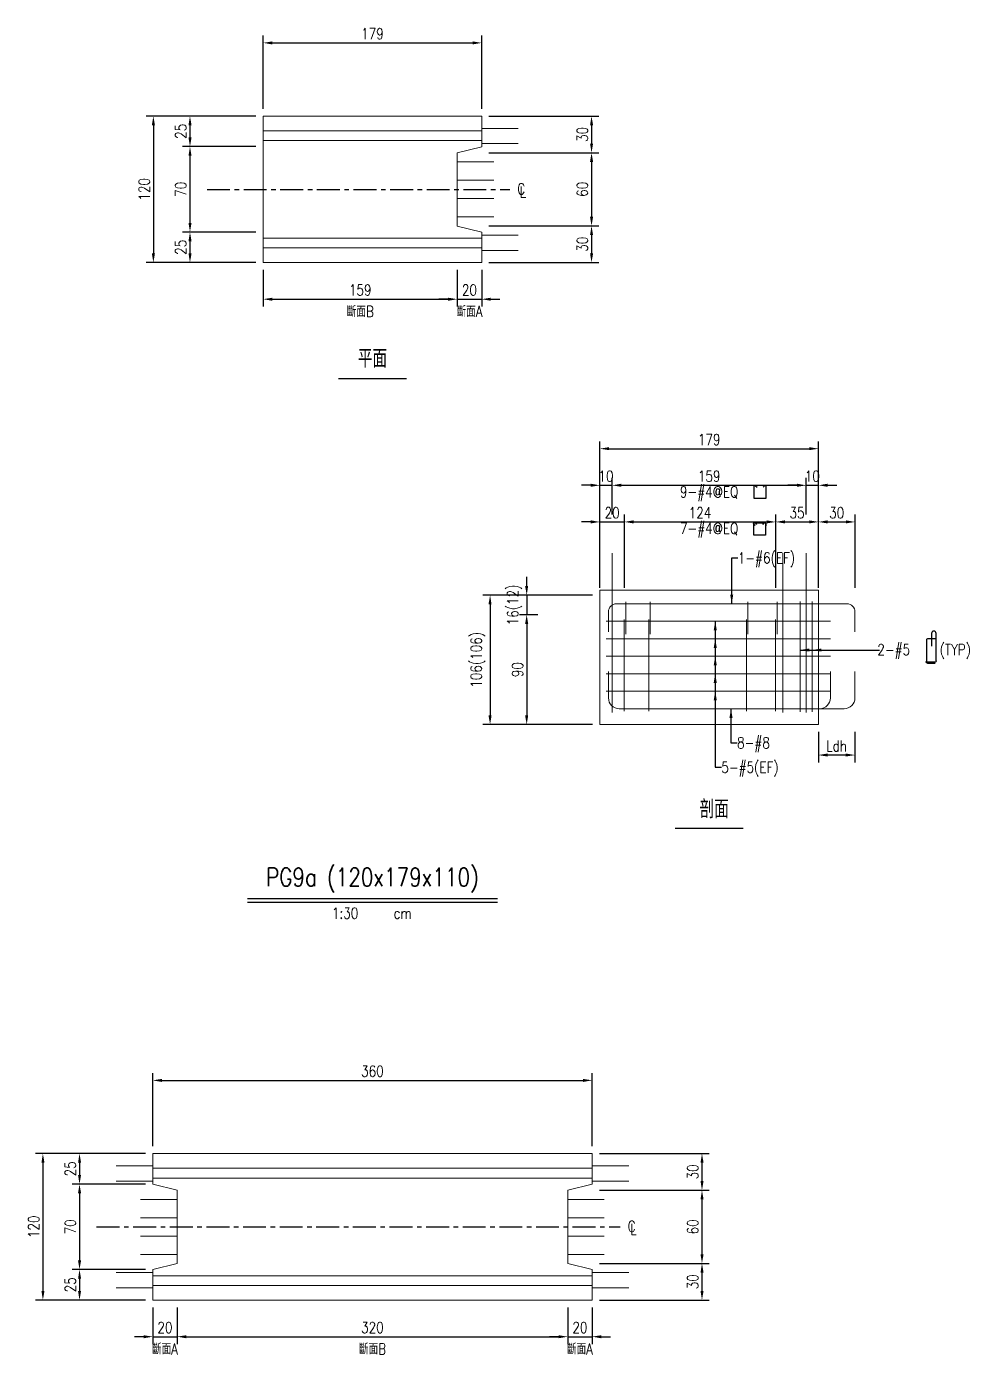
# Model space of a CAD drawing. Extents: x -4754 to 8167, y -19960 to 3942.
# Drawn here: x 301 to 1074, y 2326 to 3414 of the extents above; entities that cross this region are included whole.
import ezdxf
from ezdxf.enums import TextEntityAlignment as Align

# ---------------------------------------------------------------- set-up
doc = ezdxf.new("R2010")
doc.units = 0
doc.header["$LTSCALE"] = 3
doc.linetypes.add('CENTER', pattern=[2, 1.25, -0.25, 0.25, -0.25])
doc.layers.get('0').update_dxf_attribs({"linetype": 'CONTINUOUS'})
doc.layers.add('HB_0', color=7, linetype='CONTINUOUS', transparency=0.5)
for name, color, linetype in [('HB_DIM', 1, 'CONTINUOUS'), ('HB_TXT_CTEXT', 2, 'CONTINUOUS'), ('鋼筋', 3, 'CONTINUOUS')]:
    doc.layers.add(name, color=color, linetype=linetype)
doc.styles.get("Standard").update_dxf_attribs({"font": 'ROMANS.shx', "width": 0.8, "bigfont": 'chineset.shx'})
doc.dimstyles.new('30', dxfattribs={"dimscale": 3, "dimtxt": 3, "dimasz": 2.5, "dimexe": 2, "dimexo": 2, "dimgap": 1, "dimtad": 1, "dimdsep": 46, "dimtxsty": 'Standard', "dimcen": 0, "dimclrd": 256, "dimclre": 256, "dimclrt": 2, "dimadec": 0, "dimazin": 0, "dimtfac": 1, "dimtix": 1, "dimtmove": 2, "dimatfit": 3, "dimfxl": 1, "dimtolj": 1, "dimtzin": 0, "dimarcsym": 0})

# ---------------------------------------------------------------- blocks, each defined once
blk = doc.blocks.new('beam_Topview')
at = {"layer": 'HB_TXT_CTEXT', "color": 4, "linetype": 'Continuous'}
blk.add_line((-27.8, 0), (27.8, 0), dxfattribs=at)
at = {"layer": 'HB_TXT_CTEXT', "color": 4, "linetype": 'Continuous', "width": 0.8}
blk.add_text('平面', height=15, rotation=360, dxfattribs=at).set_placement((0, 16.5), align=Align.MIDDLE)
blk = doc.blocks.new('beam_title')
at = {"layer": 'HB_TXT_CTEXT', "color": 3, "linetype": 'Continuous'}
blk.add_line((-102.5, 3), (102.5, 3), dxfattribs=at)
at = {"layer": 'HB_TXT_CTEXT', "color": 1, "linetype": 'Continuous'}
blk.add_line((-102.5, 0), (102.5, 0), dxfattribs=at)
at = {"color": 3, "linetype": 'Continuous', "width": 0.8}
blk.add_attdef('A', text='', height=15, dxfattribs=at).set_placement((0, 19.5), align=Align.MIDDLE)
at = {"color": 2, "linetype": 'Continuous', "width": 0.8}
for tag, p in [('1:30', (-22.4, -9)), ('CM', (24.8, -9))]:
    blk.add_attdef(tag, text='', height=9, dxfattribs=at).set_placement(p, align=Align.MIDDLE)
blk = doc.blocks.new('*D1006')
at = {"layer": 'HB_DIM', "linetype": 'Continuous', "lineweight": -2}
for p, q in [((495.2, 3347), (495.2, 3407)), ((674.2, 3347), (674.2, 3407)), ((502.7, 3401), (666.7, 3401))]:
    blk.add_line(p, q, dxfattribs=at)
at = {"layer": 'HB_DIM'}
for points in [[(502.7, 3402.2), (502.7, 3399.7), (495.2, 3401)], [(666.7, 3399.7), (666.7, 3402.2), (674.2, 3401)]]:
    blk.add_solid(points, dxfattribs=at)
at = {"layer": 'HB_DIM', "color": 2, "linetype": 'Continuous', "insert": (584.7, 3408.5), "char_height": 9, "attachment_point": 5, "rotation": 0}
blk.add_mtext('\\A1;179', dxfattribs=at)
blk = doc.blocks.new('*D1007')
at = {"layer": 'HB_DIM', "linetype": 'Continuous', "lineweight": -2}
for p, q in [((495.2, 3215), (495.2, 3185)), ((654.2, 3215), (654.2, 3185)), ((502.7, 3191), (646.7, 3191))]:
    blk.add_line(p, q, dxfattribs=at)
at = {"layer": 'HB_DIM'}
for points in [[(502.7, 3192.2), (502.7, 3189.7), (495.2, 3191)], [(646.7, 3189.7), (646.7, 3192.2), (654.2, 3191)]]:
    blk.add_solid(points, dxfattribs=at)
at = {"layer": 'HB_DIM', "color": 2, "linetype": 'Continuous', "insert": (574.7, 3198.5), "char_height": 9, "attachment_point": 5, "rotation": 0}
blk.add_mtext('\\A1;159', dxfattribs=at)
blk = doc.blocks.new('*D1008')
at = {"layer": 'HB_DIM', "linetype": 'Continuous', "lineweight": -2}
for p, q in [((654.2, 3215), (654.2, 3185)), ((674.2, 3215), (674.2, 3185)), ((646.7, 3191), (639.2, 3191)), ((654.2, 3191), (674.2, 3191)), ((681.7, 3191), (689.2, 3191))]:
    blk.add_line(p, q, dxfattribs=at)
at = {"layer": 'HB_DIM'}
for points in [[(646.7, 3189.7), (646.7, 3192.2), (654.2, 3191)], [(681.7, 3192.2), (681.7, 3189.7), (674.2, 3191)]]:
    blk.add_solid(points, dxfattribs=at)
at = {"layer": 'HB_DIM', "color": 2, "linetype": 'Continuous', "insert": (664.2, 3198.5), "char_height": 9, "attachment_point": 5, "rotation": 0}
blk.add_mtext('\\A1;20', dxfattribs=at)
blk = doc.blocks.new('*D1009')
at = {"layer": 'HB_DIM', "linetype": 'Continuous', "lineweight": -2}
for p, q in [((489.2, 3341), (399.2, 3341)), ((405.2, 3333.5), (405.2, 3228.5)), ((489.2, 3221), (399.2, 3221))]:
    blk.add_line(p, q, dxfattribs=at)
at = {"layer": 'HB_DIM'}
for points in [[(406.5, 3333.5), (404, 3333.5), (405.2, 3341)], [(404, 3228.5), (406.5, 3228.5), (405.2, 3221)]]:
    blk.add_solid(points, dxfattribs=at)
at = {"layer": 'HB_DIM', "color": 2, "linetype": 'Continuous', "insert": (397.7, 3281), "char_height": 9, "attachment_point": 5, "rotation": 90}
blk.add_mtext('\\A1;120', dxfattribs=at)
blk = doc.blocks.new('*D1010')
at = {"layer": 'HB_DIM', "linetype": 'Continuous', "lineweight": -2}
for p, q in [((489.2, 3341), (429.2, 3341)), ((435.2, 3333.5), (435.2, 3323.5)), ((489.2, 3316), (429.2, 3316))]:
    blk.add_line(p, q, dxfattribs=at)
at = {"layer": 'HB_DIM'}
for points in [[(436.5, 3333.5), (434, 3333.5), (435.2, 3341)], [(434, 3323.5), (436.5, 3323.5), (435.2, 3316)]]:
    blk.add_solid(points, dxfattribs=at)
at = {"layer": 'HB_DIM', "color": 2, "linetype": 'Continuous', "insert": (427.7, 3328.5), "char_height": 9, "attachment_point": 5, "rotation": 90}
blk.add_mtext('\\A1;25', dxfattribs=at)
blk = doc.blocks.new('*D1011')
at = {"layer": 'HB_DIM', "linetype": 'Continuous', "lineweight": -2}
for p, q in [((489.2, 3316), (429.2, 3316)), ((435.2, 3308.5), (435.2, 3253.5)), ((489.2, 3246), (429.2, 3246))]:
    blk.add_line(p, q, dxfattribs=at)
at = {"layer": 'HB_DIM'}
for points in [[(436.5, 3308.5), (434, 3308.5), (435.2, 3316)], [(434, 3253.5), (436.5, 3253.5), (435.2, 3246)]]:
    blk.add_solid(points, dxfattribs=at)
at = {"layer": 'HB_DIM', "color": 2, "linetype": 'Continuous', "insert": (427.7, 3281), "char_height": 9, "attachment_point": 5, "rotation": 90}
blk.add_mtext('\\A1;70', dxfattribs=at)
blk = doc.blocks.new('*D1012')
at = {"layer": 'HB_DIM', "linetype": 'Continuous', "lineweight": -2}
for p, q in [((489.2, 3246), (429.2, 3246)), ((435.2, 3238.5), (435.2, 3228.5)), ((489.2, 3221), (429.2, 3221))]:
    blk.add_line(p, q, dxfattribs=at)
at = {"layer": 'HB_DIM'}
for points in [[(436.5, 3238.5), (434, 3238.5), (435.2, 3246)], [(434, 3228.5), (436.5, 3228.5), (435.2, 3221)]]:
    blk.add_solid(points, dxfattribs=at)
at = {"layer": 'HB_DIM', "color": 2, "linetype": 'Continuous', "insert": (427.7, 3233.5), "char_height": 9, "attachment_point": 5, "rotation": 90}
blk.add_mtext('\\A1;25', dxfattribs=at)
blk = doc.blocks.new('*D1013')
at = {"layer": 'HB_DIM', "linetype": 'Continuous', "lineweight": -2}
for p, q in [((680.2, 3341), (770.2, 3341)), ((764.2, 3333.5), (764.2, 3318.5)), ((680.2, 3311), (770.2, 3311))]:
    blk.add_line(p, q, dxfattribs=at)
at = {"layer": 'HB_DIM'}
for points in [[(765.5, 3333.5), (763, 3333.5), (764.2, 3341)], [(763, 3318.5), (765.5, 3318.5), (764.2, 3311)]]:
    blk.add_solid(points, dxfattribs=at)
at = {"layer": 'HB_DIM', "color": 2, "linetype": 'Continuous', "insert": (756.7, 3326), "char_height": 9, "attachment_point": 5, "rotation": 90}
blk.add_mtext('\\A1;30', dxfattribs=at)
blk = doc.blocks.new('*D1014')
at = {"layer": 'HB_DIM', "linetype": 'Continuous', "lineweight": -2}
for p, q in [((680.2, 3311), (770.2, 3311)), ((764.2, 3303.5), (764.2, 3258.5)), ((680.2, 3251), (770.2, 3251))]:
    blk.add_line(p, q, dxfattribs=at)
at = {"layer": 'HB_DIM'}
for points in [[(765.5, 3303.5), (763, 3303.5), (764.2, 3311)], [(763, 3258.5), (765.5, 3258.5), (764.2, 3251)]]:
    blk.add_solid(points, dxfattribs=at)
at = {"layer": 'HB_DIM', "color": 2, "linetype": 'Continuous', "insert": (756.7, 3281), "char_height": 9, "attachment_point": 5, "rotation": 90}
blk.add_mtext('\\A1;60', dxfattribs=at)
blk = doc.blocks.new('*D1015')
at = {"layer": 'HB_DIM', "linetype": 'Continuous', "lineweight": -2}
for p, q in [((680.2, 3251), (770.2, 3251)), ((764.2, 3243.5), (764.2, 3228.5)), ((680.2, 3221), (770.2, 3221))]:
    blk.add_line(p, q, dxfattribs=at)
at = {"layer": 'HB_DIM'}
for points in [[(765.5, 3243.5), (763, 3243.5), (764.2, 3251)], [(763, 3228.5), (765.5, 3228.5), (764.2, 3221)]]:
    blk.add_solid(points, dxfattribs=at)
at = {"layer": 'HB_DIM', "color": 2, "linetype": 'Continuous', "insert": (756.7, 3236), "char_height": 9, "attachment_point": 5, "rotation": 90}
blk.add_mtext('\\A1;30', dxfattribs=at)
blk = doc.blocks.new('cl')
at = {"layer": 'HB_TXT_CTEXT', "linetype": 'Continuous', "width": 0.8}
for s, p in [('C', (-0.18, 0.11)), ('L', (0.23, -0.56))]:
    blk.add_text(s, height=2.5, dxfattribs=at).set_placement(p, align=Align.MIDDLE)
blk = doc.blocks.new('*D1016')
at = {"layer": 'HB_DIM', "linetype": 'Continuous', "lineweight": -2}
for p, q in [((404.7, 2497), (404.7, 2557)), ((764.7, 2497), (764.7, 2557)), ((412.2, 2551), (757.2, 2551))]:
    blk.add_line(p, q, dxfattribs=at)
at = {"layer": 'HB_DIM'}
for points in [[(412.2, 2552.2), (412.2, 2549.7), (404.7, 2551)], [(757.2, 2549.7), (757.2, 2552.2), (764.7, 2551)]]:
    blk.add_solid(points, dxfattribs=at)
at = {"layer": 'HB_DIM', "color": 2, "linetype": 'Continuous', "insert": (584.7, 2558.5), "char_height": 9, "attachment_point": 5, "rotation": 0}
blk.add_mtext('\\A1;360', dxfattribs=at)
blk = doc.blocks.new('*D1017')
at = {"layer": 'HB_DIM', "linetype": 'Continuous', "lineweight": -2}
for p, q in [((404.7, 2365), (404.7, 2335)), ((424.7, 2365), (424.7, 2335)), ((397.2, 2341), (389.7, 2341)), ((404.7, 2341), (424.7, 2341)), ((432.2, 2341), (439.7, 2341))]:
    blk.add_line(p, q, dxfattribs=at)
at = {"layer": 'HB_DIM'}
for points in [[(397.2, 2339.7), (397.2, 2342.2), (404.7, 2341)], [(432.2, 2342.2), (432.2, 2339.7), (424.7, 2341)]]:
    blk.add_solid(points, dxfattribs=at)
at = {"layer": 'HB_DIM', "color": 2, "linetype": 'Continuous', "insert": (414.7, 2348.5), "char_height": 9, "attachment_point": 5, "rotation": 0}
blk.add_mtext('\\A1;20', dxfattribs=at)
blk = doc.blocks.new('*D1018')
at = {"layer": 'HB_DIM', "linetype": 'Continuous', "lineweight": -2}
for p, q in [((424.7, 2365), (424.7, 2335)), ((744.7, 2365), (744.7, 2335)), ((432.2, 2341), (737.2, 2341))]:
    blk.add_line(p, q, dxfattribs=at)
at = {"layer": 'HB_DIM'}
for points in [[(432.2, 2342.2), (432.2, 2339.7), (424.7, 2341)], [(737.2, 2339.7), (737.2, 2342.2), (744.7, 2341)]]:
    blk.add_solid(points, dxfattribs=at)
at = {"layer": 'HB_DIM', "color": 2, "linetype": 'Continuous', "insert": (584.7, 2348.5), "char_height": 9, "attachment_point": 5, "rotation": 0}
blk.add_mtext('\\A1;320', dxfattribs=at)
blk = doc.blocks.new('*D1019')
at = {"layer": 'HB_DIM', "linetype": 'Continuous', "lineweight": -2}
for p, q in [((744.7, 2365), (744.7, 2335)), ((764.7, 2365), (764.7, 2335)), ((737.2, 2341), (729.7, 2341)), ((744.7, 2341), (764.7, 2341)), ((772.2, 2341), (779.7, 2341))]:
    blk.add_line(p, q, dxfattribs=at)
at = {"layer": 'HB_DIM'}
for points in [[(737.2, 2339.7), (737.2, 2342.2), (744.7, 2341)], [(772.2, 2342.2), (772.2, 2339.7), (764.7, 2341)]]:
    blk.add_solid(points, dxfattribs=at)
at = {"layer": 'HB_DIM', "color": 2, "linetype": 'Continuous', "insert": (754.7, 2348.5), "char_height": 9, "attachment_point": 5, "rotation": 0}
blk.add_mtext('\\A1;20', dxfattribs=at)
blk = doc.blocks.new('*D1020')
at = {"layer": 'HB_DIM', "linetype": 'Continuous', "lineweight": -2}
for p, q in [((398.7, 2491), (308.7, 2491)), ((314.7, 2483.5), (314.7, 2378.5)), ((398.7, 2371), (308.7, 2371))]:
    blk.add_line(p, q, dxfattribs=at)
at = {"layer": 'HB_DIM'}
for points in [[(316, 2483.5), (313.5, 2483.5), (314.7, 2491)], [(313.5, 2378.5), (316, 2378.5), (314.7, 2371)]]:
    blk.add_solid(points, dxfattribs=at)
at = {"layer": 'HB_DIM', "color": 2, "linetype": 'Continuous', "insert": (307.2, 2431), "char_height": 9, "attachment_point": 5, "rotation": 90}
blk.add_mtext('\\A1;120', dxfattribs=at)
blk = doc.blocks.new('*D1021')
at = {"layer": 'HB_DIM', "linetype": 'Continuous', "lineweight": -2}
for p, q in [((398.7, 2491), (338.7, 2491)), ((344.7, 2483.5), (344.7, 2473.5)), ((398.7, 2466), (338.7, 2466))]:
    blk.add_line(p, q, dxfattribs=at)
at = {"layer": 'HB_DIM'}
for points in [[(346, 2483.5), (343.5, 2483.5), (344.7, 2491)], [(343.5, 2473.5), (346, 2473.5), (344.7, 2466)]]:
    blk.add_solid(points, dxfattribs=at)
at = {"layer": 'HB_DIM', "color": 2, "linetype": 'Continuous', "insert": (337.2, 2478.5), "char_height": 9, "attachment_point": 5, "rotation": 90}
blk.add_mtext('\\A1;25', dxfattribs=at)
blk = doc.blocks.new('*D1022')
at = {"layer": 'HB_DIM', "linetype": 'Continuous', "lineweight": -2}
for p, q in [((398.7, 2466), (338.7, 2466)), ((344.7, 2458.5), (344.7, 2403.5)), ((398.7, 2396), (338.7, 2396))]:
    blk.add_line(p, q, dxfattribs=at)
at = {"layer": 'HB_DIM'}
for points in [[(346, 2458.5), (343.5, 2458.5), (344.7, 2466)], [(343.5, 2403.5), (346, 2403.5), (344.7, 2396)]]:
    blk.add_solid(points, dxfattribs=at)
at = {"layer": 'HB_DIM', "color": 2, "linetype": 'Continuous', "insert": (337.2, 2431), "char_height": 9, "attachment_point": 5, "rotation": 90}
blk.add_mtext('\\A1;70', dxfattribs=at)
blk = doc.blocks.new('*D1023')
at = {"layer": 'HB_DIM', "linetype": 'Continuous', "lineweight": -2}
for p, q in [((398.7, 2396), (338.7, 2396)), ((344.7, 2388.5), (344.7, 2378.5)), ((398.7, 2371), (338.7, 2371))]:
    blk.add_line(p, q, dxfattribs=at)
at = {"layer": 'HB_DIM'}
for points in [[(346, 2388.5), (343.5, 2388.5), (344.7, 2396)], [(343.5, 2378.5), (346, 2378.5), (344.7, 2371)]]:
    blk.add_solid(points, dxfattribs=at)
at = {"layer": 'HB_DIM', "color": 2, "linetype": 'Continuous', "insert": (337.2, 2383.5), "char_height": 9, "attachment_point": 5, "rotation": 90}
blk.add_mtext('\\A1;25', dxfattribs=at)
blk = doc.blocks.new('*D1024')
at = {"layer": 'HB_DIM', "linetype": 'Continuous', "lineweight": -2}
for p, q in [((770.7, 2491), (860.7, 2491)), ((854.7, 2483.5), (854.7, 2468.5)), ((770.7, 2461), (860.7, 2461))]:
    blk.add_line(p, q, dxfattribs=at)
at = {"layer": 'HB_DIM'}
for points in [[(856, 2483.5), (853.5, 2483.5), (854.7, 2491)], [(853.5, 2468.5), (856, 2468.5), (854.7, 2461)]]:
    blk.add_solid(points, dxfattribs=at)
at = {"layer": 'HB_DIM', "color": 2, "linetype": 'Continuous', "insert": (847.2, 2476), "char_height": 9, "attachment_point": 5, "rotation": 90}
blk.add_mtext('\\A1;30', dxfattribs=at)
blk = doc.blocks.new('*D1025')
at = {"layer": 'HB_DIM', "linetype": 'Continuous', "lineweight": -2}
for p, q in [((770.7, 2461), (860.7, 2461)), ((854.7, 2453.5), (854.7, 2408.5)), ((770.7, 2401), (860.7, 2401))]:
    blk.add_line(p, q, dxfattribs=at)
at = {"layer": 'HB_DIM'}
for points in [[(856, 2453.5), (853.5, 2453.5), (854.7, 2461)], [(853.5, 2408.5), (856, 2408.5), (854.7, 2401)]]:
    blk.add_solid(points, dxfattribs=at)
at = {"layer": 'HB_DIM', "color": 2, "linetype": 'Continuous', "insert": (847.2, 2431), "char_height": 9, "attachment_point": 5, "rotation": 90}
blk.add_mtext('\\A1;60', dxfattribs=at)
blk = doc.blocks.new('*D1026')
at = {"layer": 'HB_DIM', "linetype": 'Continuous', "lineweight": -2}
for p, q in [((770.7, 2401), (860.7, 2401)), ((854.7, 2393.5), (854.7, 2378.5)), ((770.7, 2371), (860.7, 2371))]:
    blk.add_line(p, q, dxfattribs=at)
at = {"layer": 'HB_DIM'}
for points in [[(856, 2393.5), (853.5, 2393.5), (854.7, 2401)], [(853.5, 2378.5), (856, 2378.5), (854.7, 2371)]]:
    blk.add_solid(points, dxfattribs=at)
at = {"layer": 'HB_DIM', "color": 2, "linetype": 'Continuous', "insert": (847.2, 2386), "char_height": 9, "attachment_point": 5, "rotation": 90}
blk.add_mtext('\\A1;30', dxfattribs=at)
blk = doc.blocks.new('beam_SectionSide')
at = {"layer": 'HB_TXT_CTEXT', "color": 4, "linetype": 'Continuous'}
blk.add_line((-27.8, 0), (27.8, 0), dxfattribs=at)
at = {"layer": 'HB_TXT_CTEXT', "color": 4, "linetype": 'Continuous', "width": 0.8}
blk.add_text(' 剖面', height=15, rotation=360, dxfattribs=at).set_placement((0, 16.5), align=Align.MIDDLE)
blk = doc.blocks.new('rebar_arrowD')
at = {"color": 1, "linetype": 'Continuous'}
blk.add_solid([(-1.25, -7.5), (0, 0), (1.25, -7.5)], dxfattribs=at)
blk = doc.blocks.new('*D1180')
at = {"layer": 'HB_DIM', "linetype": 'Continuous', "lineweight": -2}
for p, q in [((950.1, 2836.5), (950.1, 2811.5)), ((980, 2836.5), (980, 2811.5)), ((972.5, 2817.5), (957.6, 2817.5))]:
    blk.add_line(p, q, dxfattribs=at)
at = {"layer": 'HB_DIM'}
for points in [[(957.6, 2818.8), (957.6, 2816.3), (950.1, 2817.5)], [(972.5, 2816.3), (972.5, 2818.8), (980, 2817.5)]]:
    blk.add_solid(points, dxfattribs=at)
at = {"layer": 'HB_DIM', "color": 2, "linetype": 'Continuous', "insert": (965, 2825), "char_height": 9, "attachment_point": 5, "rotation": 0}
blk.add_mtext('\\A1;Ldh', dxfattribs=at)
blk = doc.blocks.new('rebar_arrowU')
at = {"color": 1, "linetype": 'Continuous'}
blk.add_solid([(-1.25, -7.5), (0, 0), (1.25, -7.5)], dxfattribs=at)
blk = doc.blocks.new('rebar_arrowL')
at = {"color": 1, "linetype": 'Continuous', "extrusion": (0, 0, -1)}
blk.add_solid([(-7.5, 1.3), (0, 0), (-7.5, -1.2)], dxfattribs=at)
blk = doc.blocks.new('rebar_2Tie_180_90')
at = {"layer": 'HB_TXT_CTEXT', "linetype": 'Continuous'}
for points in [[(46.5, -8.7), (46.5, 13.7, 1), (42.7, 13.7), (42.7, 3.3)], [(45.7, 9.3), (39.8, 9.3, 0.414214), (38.6, 8.1), (38.6, -9.6)], [(46.5, -8.7, -0.414214), (45.3, -9.9), (37.8, -9.9)], [(38.6, -9.6, 0.414214), (39.8, -10.8), (45.7, -10.8)]]:
    blk.add_lwpolyline(points, format="xyb", dxfattribs=at)
at = {"color": 2, "linetype": 'Continuous', "width": 0.8}
for tag, p in [('2-D16', (-1.7, 0.4)), ('(TYP)', (49.4, 0.4))]:
    blk.add_attdef(tag, text='', height=9, dxfattribs=at).set_placement(p, align=Align.MIDDLE_LEFT)
blk = doc.blocks.new('*D1181')
at = {"layer": 'HB_DIM', "linetype": 'Continuous', "lineweight": -2}
for p, q in [((771.1, 2954.5), (771.1, 3074.5)), ((778.6, 3068.5), (942.6, 3068.5)), ((950.1, 2954.5), (950.1, 3074.5))]:
    blk.add_line(p, q, dxfattribs=at)
at = {"layer": 'HB_DIM'}
for points in [[(778.6, 3069.8), (778.6, 3067.3), (771.1, 3068.5)], [(942.6, 3067.3), (942.6, 3069.8), (950.1, 3068.5)]]:
    blk.add_solid(points, dxfattribs=at)
at = {"layer": 'HB_DIM', "color": 2, "linetype": 'Continuous', "insert": (860.6, 3076), "char_height": 9, "attachment_point": 5, "rotation": 0}
blk.add_mtext('\\A1;179', dxfattribs=at)
blk = doc.blocks.new('*D1182')
at = {"layer": 'HB_DIM', "linetype": 'Continuous', "lineweight": -2}
for p, q in [((763.6, 3038.5), (756.1, 3038.5)), ((771.1, 3014.5), (771.1, 3044.5)), ((771.1, 3038.5), (781.1, 3038.5)), ((781.1, 3014.5), (781.1, 3044.5)), ((788.6, 3038.5), (796.1, 3038.5))]:
    blk.add_line(p, q, dxfattribs=at)
at = {"layer": 'HB_DIM'}
for points in [[(763.6, 3037.3), (763.6, 3039.8), (771.1, 3038.5)], [(788.6, 3039.8), (788.6, 3037.3), (781.1, 3038.5)]]:
    blk.add_solid(points, dxfattribs=at)
at = {"layer": 'HB_DIM', "color": 2, "linetype": 'Continuous', "insert": (776.1, 3046), "char_height": 9, "attachment_point": 5, "rotation": 0}
blk.add_mtext('\\A1;10', dxfattribs=at)
blk = doc.blocks.new('*D1183')
at = {"layer": 'HB_DIM', "linetype": 'Continuous', "lineweight": -2}
for p, q in [((781.1, 3014.5), (781.1, 3044.5)), ((788.6, 3038.5), (932.6, 3038.5)), ((940.1, 3014.5), (940.1, 3044.5))]:
    blk.add_line(p, q, dxfattribs=at)
at = {"layer": 'HB_DIM'}
for points in [[(788.6, 3039.8), (788.6, 3037.3), (781.1, 3038.5)], [(932.6, 3037.3), (932.6, 3039.8), (940.1, 3038.5)]]:
    blk.add_solid(points, dxfattribs=at)
at = {"layer": 'HB_DIM', "color": 2, "linetype": 'Continuous', "insert": (860.6, 3046), "char_height": 9, "attachment_point": 5, "rotation": 0}
blk.add_mtext('\\A1;159', dxfattribs=at)
blk = doc.blocks.new('*D1184')
at = {"layer": 'HB_DIM', "linetype": 'Continuous', "lineweight": -2}
for p, q in [((932.6, 3038.5), (925.1, 3038.5)), ((940.1, 3014.5), (940.1, 3044.5)), ((940.1, 3038.5), (950.1, 3038.5)), ((950.1, 3014.5), (950.1, 3044.5)), ((957.6, 3038.5), (965.1, 3038.5))]:
    blk.add_line(p, q, dxfattribs=at)
at = {"layer": 'HB_DIM'}
for points in [[(932.6, 3037.3), (932.6, 3039.8), (940.1, 3038.5)], [(957.6, 3039.8), (957.6, 3037.3), (950.1, 3038.5)]]:
    blk.add_solid(points, dxfattribs=at)
at = {"layer": 'HB_DIM', "color": 2, "linetype": 'Continuous', "insert": (945.1, 3046), "char_height": 9, "attachment_point": 5, "rotation": 0}
blk.add_mtext('\\A1;10', dxfattribs=at)
blk = doc.blocks.new('*D1185')
at = {"layer": 'HB_DIM', "linetype": 'Continuous', "lineweight": -2}
for p, q in [((771.1, 2954.5), (771.1, 3014.5)), ((791.1, 2954.5), (791.1, 3014.5)), ((763.6, 3008.5), (756.1, 3008.5)), ((771.1, 3008.5), (791.1, 3008.5)), ((798.6, 3008.5), (806.1, 3008.5))]:
    blk.add_line(p, q, dxfattribs=at)
at = {"layer": 'HB_DIM'}
for points in [[(763.6, 3007.3), (763.6, 3009.8), (771.1, 3008.5)], [(798.6, 3009.8), (798.6, 3007.3), (791.1, 3008.5)]]:
    blk.add_solid(points, dxfattribs=at)
at = {"layer": 'HB_DIM', "color": 2, "linetype": 'Continuous', "insert": (781.1, 3016), "char_height": 9, "attachment_point": 5, "rotation": 0}
blk.add_mtext('\\A1;20', dxfattribs=at)
blk = doc.blocks.new('*D1186')
at = {"layer": 'HB_DIM', "linetype": 'Continuous', "lineweight": -2}
for p, q in [((791.1, 2954.5), (791.1, 3014.5)), ((915.1, 2954.5), (915.1, 3014.5)), ((798.6, 3008.5), (907.6, 3008.5))]:
    blk.add_line(p, q, dxfattribs=at)
at = {"layer": 'HB_DIM'}
for points in [[(798.6, 3009.8), (798.6, 3007.3), (791.1, 3008.5)], [(907.6, 3007.3), (907.6, 3009.8), (915.1, 3008.5)]]:
    blk.add_solid(points, dxfattribs=at)
at = {"layer": 'HB_DIM', "color": 2, "linetype": 'Continuous', "insert": (853.1, 3016), "char_height": 9, "attachment_point": 5, "rotation": 0}
blk.add_mtext('\\A1;124', dxfattribs=at)
blk = doc.blocks.new('*D1187')
at = {"layer": 'HB_DIM', "linetype": 'Continuous', "lineweight": -2}
for p, q in [((915.1, 2954.5), (915.1, 3014.5)), ((950.1, 2954.5), (950.1, 3014.5)), ((922.6, 3008.5), (942.6, 3008.5))]:
    blk.add_line(p, q, dxfattribs=at)
at = {"layer": 'HB_DIM'}
for points in [[(922.6, 3009.8), (922.6, 3007.3), (915.1, 3008.5)], [(942.6, 3007.3), (942.6, 3009.8), (950.1, 3008.5)]]:
    blk.add_solid(points, dxfattribs=at)
at = {"layer": 'HB_DIM', "color": 2, "linetype": 'Continuous', "insert": (932.6, 3016), "char_height": 9, "attachment_point": 5, "rotation": 0}
blk.add_mtext('\\A1;35', dxfattribs=at)
blk = doc.blocks.new('*D1188')
at = {"layer": 'HB_DIM', "linetype": 'Continuous', "lineweight": -2}
for p, q in [((950.1, 2954.5), (950.1, 3014.5)), ((980.1, 2954.5), (980.1, 3014.5)), ((957.6, 3008.5), (972.6, 3008.5))]:
    blk.add_line(p, q, dxfattribs=at)
at = {"layer": 'HB_DIM'}
for points in [[(957.6, 3009.8), (957.6, 3007.3), (950.1, 3008.5)], [(972.6, 3007.3), (972.6, 3009.8), (980.1, 3008.5)]]:
    blk.add_solid(points, dxfattribs=at)
at = {"layer": 'HB_DIM', "color": 2, "linetype": 'Continuous', "insert": (965.1, 3016), "char_height": 9, "attachment_point": 5, "rotation": 0}
blk.add_mtext('\\A1;30', dxfattribs=at)
blk = doc.blocks.new('*D1189')
at = {"layer": 'HB_DIM', "linetype": 'Continuous', "lineweight": -2}
for p, q in [((765.1, 2948.5), (675.1, 2948.5)), ((681.1, 2941), (681.1, 2850)), ((765.1, 2842.5), (675.1, 2842.5))]:
    blk.add_line(p, q, dxfattribs=at)
at = {"layer": 'HB_DIM'}
for points in [[(682.3, 2941), (679.8, 2941), (681.1, 2948.5)], [(679.8, 2850), (682.3, 2850), (681.1, 2842.5)]]:
    blk.add_solid(points, dxfattribs=at)
at = {"layer": 'HB_DIM', "color": 2, "linetype": 'Continuous', "insert": (671.2, 2895.5), "char_height": 9, "attachment_point": 5, "rotation": 90}
blk.add_mtext('\\A1;106(106)', dxfattribs=at)
blk = doc.blocks.new('*D1190')
at = {"layer": 'HB_DIM', "linetype": 'Continuous', "lineweight": -2}
for p, q in [((711.1, 2956), (711.1, 2963.5)), ((765.1, 2948.5), (705.1, 2948.5)), ((711.1, 2948.5), (711.1, 2932.5)), ((720.1, 2932.5), (705.1, 2932.5)), ((711.1, 2925), (711.1, 2917.5))]:
    blk.add_line(p, q, dxfattribs=at)
at = {"layer": 'HB_DIM'}
for points in [[(709.8, 2956), (712.3, 2956), (711.1, 2948.5)], [(712.3, 2925), (709.8, 2925), (711.1, 2932.5)]]:
    blk.add_solid(points, dxfattribs=at)
at = {"layer": 'HB_DIM', "color": 2, "linetype": 'Continuous', "insert": (701.2, 2940.5), "char_height": 9, "attachment_point": 5, "rotation": 90}
blk.add_mtext('\\A1;16(12)', dxfattribs=at)
blk = doc.blocks.new('*D1191')
at = {"layer": 'HB_DIM', "linetype": 'Continuous', "lineweight": -2}
for p, q in [((720.1, 2932.5), (705.1, 2932.5)), ((711.1, 2925), (711.1, 2850)), ((765.1, 2842.5), (705.1, 2842.5))]:
    blk.add_line(p, q, dxfattribs=at)
at = {"layer": 'HB_DIM'}
for points in [[(712.3, 2925), (709.8, 2925), (711.1, 2932.5)], [(709.8, 2850), (712.3, 2850), (711.1, 2842.5)]]:
    blk.add_solid(points, dxfattribs=at)
at = {"layer": 'HB_DIM', "color": 2, "linetype": 'Continuous', "insert": (703.6, 2887.5), "char_height": 9, "attachment_point": 5, "rotation": 90}
blk.add_mtext('\\A1;90', dxfattribs=at)
blk = doc.blocks.new('dim_rebar_HoopU')
at = {"linetype": 'Continuous'}
blk.add_lwpolyline([(44.2, 4.5), (45.4, 5.7, -0.668179), (46.5, 5.3), (46.5, -4.7), (37, -4.7), (37, 5.3, -0.668179), (38.1, 5.7), (39.3, 4.5)], format="xyb", dxfattribs=at)
at = {"linetype": 'Continuous', "width": 0.8}
blk.add_attdef('25-D13@EQ', text='', height=9, dxfattribs=at).set_placement((0, 0), align=Align.MIDDLE)
blk = doc.blocks.new('dim_rebar_HoopUwithTie')
at = {"linetype": 'Continuous'}
for points in [[(37.7, 3.1), (36.5, 4.3, -0.668179), (36.9, 5.3), (45.8, 5.3, -0.414214), (46.4, 4.7), (46.4, 2.8)], [(43.9, 4), (45.1, 5.2, -0.668179), (46.1, 4.8), (46.1, -4.9), (36.7, -4.9), (36.7, 4.8, -0.668179), (37.7, 5.2), (38.9, 4)]]:
    blk.add_lwpolyline(points, format="xyb", dxfattribs=at)
at = {"linetype": 'Continuous', "width": 0.8}
blk.add_attdef('22-D13@EQ', text='', height=9, dxfattribs=at).set_placement((0, 0), align=Align.MIDDLE)

msp = doc.modelspace()

# ---------------------------------------------------------------- linework, layer by layer
at = {"layer": 'HB_0', "lineweight": 5}
for p, q in [((654.223, 3340.95, 106), (495.223, 3340.95, 106)), ((495.223, 3340.95, 106), (495.223, 3328.95, 106)), ((674.223, 3340.95, 106), (654.223, 3340.95, 106)), ((674.223, 3328.95, 106), (674.223, 3340.95, 106)), ((654.223, 3328.95, 106), (495.223, 3328.95, 106)), ((495.223, 3328.95, 106), (495.223, 3320.95, 94)), ((495.223, 3328.95, 106), (654.223, 3328.95, 106)), ((495.223, 3320.95, 94), (654.223, 3320.95, 94)), ((654.223, 3320.95, 94), (495.223, 3320.95, 94)), ((495.223, 3320.95, 94), (495.223, 3240.95, 94)), ((674.223, 3328.95, 106), (654.223, 3328.95, 106)), ((654.223, 3328.95, 106), (674.223, 3328.95, 106)), ((674.223, 3320.95, 94), (654.223, 3320.95, 94)), ((654.223, 3320.95, 94), (674.223, 3320.95, 94)), ((674.223, 3320.95, 94), (674.223, 3328.95, 106)), ((674.223, 3315.95, 94), (674.223, 3320.95, 94)), ((654.223, 3310.95, 94), (674.223, 3315.95, 94)), ((654.223, 3250.95, 94), (654.223, 3310.95, 94)), ((674.223, 3245.95, 94), (654.223, 3250.95, 94)), ((674.223, 3240.95, 94), (674.223, 3245.95, 94)), ((654.223, 3240.95, 94), (495.223, 3240.95, 94)), ((495.223, 3240.95, 94), (495.223, 3232.95, 110)), ((495.223, 3240.95, 94), (654.223, 3240.95, 94)), ((654.223, 3232.95, 110), (495.223, 3232.95, 110)), ((495.223, 3232.95, 110), (495.223, 3220.95, 110)), ((495.223, 3232.95, 110), (654.223, 3232.95, 110)), ((654.223, 3240.95, 94), (674.223, 3240.95, 94)), ((674.223, 3240.95, 94), (654.223, 3240.95, 94)), ((654.223, 3232.95, 110), (674.223, 3232.95, 110)), ((674.223, 3232.95, 110), (654.223, 3232.95, 110)), ((674.223, 3232.95, 110), (674.223, 3240.95, 94)), ((674.223, 3220.95, 110), (674.223, 3232.95, 110)), ((495.223, 3220.95, 110), (654.223, 3220.95, 110)), ((654.223, 3220.95, 110), (674.223, 3220.95, 110)), ((771.073, 2952.507), (930.073, 2952.507)), ((771.073, 2936.507, -8), (771.073, 2952.507)), ((771.073, 2842.507, -108), (771.073, 2948.507, -108)), ((930.073, 2952.507), (950.073, 2952.507)), ((950.073, 2952.507), (950.073, 2936.507, -8)), ((950.073, 2948.507, -108), (950.073, 2842.507, -108)), ((950.073, 2936.507, -13), (950.073, 2842.507, -13)), ((930.073, 2842.507, -108), (771.073, 2842.507, -108)), ((950.073, 2842.507, -108), (930.073, 2842.507, -108)), ((950.073, 2842.507, -13), (930.073, 2842.507, -18)), ((424.723, 2490.95, 106), (404.723, 2490.95, 106)), ((404.723, 2490.95, 106), (404.723, 2478.95, 106)), ((744.723, 2490.95, 106), (424.723, 2490.95, 106)), ((764.723, 2490.95, 106), (744.723, 2490.95, 106)), ((764.723, 2478.95, 106), (764.723, 2490.95, 106)), ((424.723, 2478.95, 106), (404.723, 2478.95, 106)), ((404.723, 2478.95, 106), (404.723, 2470.95, 94)), ((404.723, 2478.95, 106), (424.723, 2478.95, 106)), ((424.723, 2470.95, 94), (404.723, 2470.95, 94)), ((404.723, 2470.95, 94), (404.723, 2465.95, 94)), ((404.723, 2470.95, 94), (424.723, 2470.95, 94)), ((744.723, 2478.95, 106), (424.723, 2478.95, 106)), ((424.723, 2478.95, 106), (744.723, 2478.95, 106)), ((424.723, 2470.95, 94), (744.723, 2470.95, 94)), ((744.723, 2470.95, 94), (424.723, 2470.95, 94)), ((764.723, 2478.95, 106), (744.723, 2478.95, 106)), ((744.723, 2478.95, 106), (764.723, 2478.95, 106)), ((764.723, 2470.95, 94), (744.723, 2470.95, 94)), ((744.723, 2470.95, 94), (764.723, 2470.95, 94)), ((764.723, 2470.95, 94), (764.723, 2478.95, 106)), ((764.723, 2465.95, 94), (764.723, 2470.95, 94)), ((404.723, 2465.95, 94), (424.723, 2460.95, 94)), ((424.723, 2460.95, 94), (424.723, 2400.95, 94)), ((744.723, 2460.95, 94), (764.723, 2465.95, 94)), ((744.723, 2400.95, 94), (744.723, 2460.95, 94)), ((424.723, 2400.95, 94), (404.723, 2395.95, 94)), ((404.723, 2395.95, 94), (404.723, 2390.95, 94)), ((764.723, 2395.95, 94), (744.723, 2400.95, 94)), ((764.723, 2390.95, 94), (764.723, 2395.95, 94)), ((404.723, 2390.95, 94), (424.723, 2390.95, 94)), ((424.723, 2390.95, 94), (404.723, 2390.95, 94)), ((404.723, 2390.95, 94), (404.723, 2382.95, 110)), ((404.723, 2382.95, 110), (424.723, 2382.95, 110)), ((424.723, 2382.95, 110), (404.723, 2382.95, 110)), ((404.723, 2382.95, 110), (404.723, 2370.95, 110)), ((744.723, 2390.95, 94), (424.723, 2390.95, 94)), ((424.723, 2390.95, 94), (744.723, 2390.95, 94)), ((744.723, 2382.95, 110), (424.723, 2382.95, 110)), ((424.723, 2382.95, 110), (744.723, 2382.95, 110)), ((744.723, 2390.95, 94), (764.723, 2390.95, 94)), ((764.723, 2390.95, 94), (744.723, 2390.95, 94)), ((744.723, 2382.95, 110), (764.723, 2382.95, 110)), ((764.723, 2382.95, 110), (744.723, 2382.95, 110)), ((764.723, 2382.95, 110), (764.723, 2390.95, 94)), ((764.723, 2370.95, 110), (764.723, 2382.95, 110)), ((404.723, 2370.95, 110), (424.723, 2370.95, 110)), ((424.723, 2370.95, 110), (744.723, 2370.95, 110)), ((744.723, 2370.95, 110), (764.723, 2370.95, 110))]:
    msp.add_line(p, q, dxfattribs=at)
at = {"layer": 'HB_0', "color": 1, "linetype": 'CENTER', "ltscale": 5}
for points in [[(449.223, 3280.95), (697.223, 3280.95)], [(358.723, 2430.95), (787.723, 2430.95)]]:
    msp.add_lwpolyline(points, dxfattribs=at)
at = {"layer": 'HB_TXT_CTEXT', "color": 1, "linetype": 'Continuous'}
for points in [[(879.073, 2941.507), (879.073, 2949.007), (879.073, 2979.007), (884.073, 2979.007)], [(865.573, 2927.174), (865.573, 2869.841), (865.573, 2807.507), (870.573, 2807.507)], [(935.073, 2903.507), (945.073, 2903.507), (1000.073, 2903.507)], [(878.473, 2855.507), (878.473, 2842.507), (878.473, 2827.507), (883.473, 2827.507)]]:
    msp.add_lwpolyline(points, dxfattribs=at)
at = {"layer": '鋼筋', "lineweight": 5}
for p, q in [((704.16, 3330.95, 21.89), (674.223, 3330.95, 21.89)), ((704.16, 3318.45, 21.89), (674.223, 3318.45, 21.89)), ((684.16, 3303.45, 21.89), (654.223, 3303.45, 21.89)), ((684.16, 3288.45, 21.89), (654.223, 3288.45, 21.89)), ((684.16, 3273.45, 21.89), (654.223, 3273.45, 21.89)), ((684.16, 3258.45, 21.89), (654.223, 3258.45, 21.89)), ((704.16, 3243.45, 21.89), (674.223, 3243.45, 21.89)), ((704.16, 3230.95, 21.89), (674.223, 3230.95, 21.89)), ((781.073, 2976.654, -76.597), (781.073, 2982.042, -81.985)), ((781.073, 2982.042, -14.015), (781.073, 2976.654, -19.403)), ((921.073, 2976.654, -76.597), (921.073, 2982.042, -81.985)), ((921.073, 2982.042, -14.015), (921.073, 2976.654, -19.403)), ((940.073, 2976.654, -76.597), (940.073, 2982.042, -81.985)), ((940.073, 2982.042, -14.015), (940.073, 2976.654, -19.403)), ((781.073, 2979.797, -87.405), (781.073, 2855.507, -87.405)), ((781.073, 2855.507, -8.595), (781.073, 2979.797, -8.595)), ((921.073, 2979.797, -87.405), (921.073, 2855.507, -87.405)), ((921.073, 2855.507, -8.595), (921.073, 2979.797, -8.595)), ((940.073, 2979.797, -87.405), (940.073, 2855.507, -87.405)), ((940.073, 2855.507, -8.595), (940.073, 2979.797, -8.595)), ((784.758, 2941.507, -98), (973.388, 2941.507, -98)), ((792.343, 2916.51, -94.83), (792.343, 2939.922, -94.83)), ((792.343, 2939.922, -101.18), (792.343, 2916.51, -101.18)), ((812.343, 2916.51, -94.83), (812.343, 2939.922, -94.83)), ((812.343, 2939.922, -101.18), (812.343, 2916.51, -101.18)), ((892.343, 2916.51, -94.83), (892.343, 2939.922, -94.83)), ((892.343, 2939.922, -101.18), (892.343, 2916.51, -101.18)), ((916.343, 2916.51, -94.83), (916.343, 2939.922, -94.83)), ((916.343, 2939.922, -101.18), (916.343, 2916.51, -101.18)), ((935.073, 2857.02, -102.13), (935.073, 2939.282, -102.13)), ((935.073, 2939.282, -94.18), (935.073, 2916.27, -94.18)), ((945.073, 2857.02, -102.13), (945.073, 2939.282, -102.13)), ((945.073, 2939.282, -94.18), (945.073, 2916.27, -94.18)), ((776.073, 2927.174, -98), (960.073, 2927.174, -98)), ((778.073, 2918.587, -98), (778.073, 2934.822, -98)), ((791.073, 2922.286, -89.097), (791.073, 2927.674, -94.485)), ((791.073, 2927.674, -1.515), (791.073, 2922.286, -6.903)), ((811.073, 2922.286, -89.097), (811.073, 2927.674, -94.485)), ((811.073, 2927.674, -1.515), (811.073, 2922.286, -6.903)), ((891.073, 2922.286, -89.097), (891.073, 2927.674, -94.485)), ((891.073, 2927.674, -1.515), (891.073, 2922.286, -6.903)), ((915.073, 2922.286, -89.097), (915.073, 2927.674, -94.485)), ((915.073, 2927.674, -1.515), (915.073, 2922.286, -6.903)), ((980.073, 2934.822, -98), (980.073, 2918.587, -98)), ((791.073, 2925.429, -99.905), (791.073, 2856.777, -99.905)), ((791.073, 2856.777, 3.905), (791.073, 2925.429, 3.905)), ((811.073, 2925.429, -99.905), (811.073, 2856.777, -99.905)), ((811.073, 2856.777, 3.905), (811.073, 2925.429, 3.905)), ((891.073, 2925.429, -99.905), (891.073, 2856.777, -99.905)), ((891.073, 2856.777, 3.905), (891.073, 2925.429, 3.905)), ((915.073, 2925.429, -99.905), (915.073, 2856.777, -99.905)), ((915.073, 2856.777, 3.905), (915.073, 2925.429, 3.905)), ((776.073, 2912.841, -98), (960.073, 2912.841, -98)), ((776.073, 2898.507, -98), (960.073, 2898.507, -98)), ((776.073, 2884.174, -98), (960.073, 2884.174, -98)), ((778.073, 2885.987, -98), (778.073, 2864.397, -98)), ((778.073, 2885.987, -85.5), (778.073, 2864.397, -85.5)), ((778.073, 2885.987, -70.5), (778.073, 2864.397, -70.5)), ((778.073, 2885.987, -55.5), (778.073, 2864.397, -55.5)), ((960.01, 2864.397, -70.5), (960.01, 2885.987, -70.5)), ((960.01, 2864.397, -55.5), (960.01, 2885.987, -55.5)), ((980.01, 2864.397, -98), (980.01, 2885.987, -98)), ((980.01, 2864.397, -85.5), (980.01, 2885.987, -85.5)), ((776.073, 2869.841, -98), (960.073, 2869.841, -98)), ((781.073, 2852.332, -84.23), (781.073, 2852.332, -11.77)), ((786.963, 2855.507, -98), (971.12, 2855.507, -98)), ((786.963, 2855.507, -85.5), (971.12, 2855.507, -85.5)), ((786.963, 2855.507, -70.5), (951.12, 2855.507, -70.5)), ((786.963, 2855.507, -55.5), (951.12, 2855.507, -55.5)), ((791.073, 2853.602, -96.73), (791.073, 2853.602, 0.73)), ((811.073, 2853.602, -96.73), (811.073, 2853.602, 0.73)), ((891.073, 2853.602, -96.73), (891.073, 2853.602, 0.73)), ((915.073, 2853.602, -96.73), (915.073, 2853.602, 0.73)), ((921.073, 2852.332, -84.23), (921.073, 2852.332, -11.77)), ((935.073, 2853.045, -88.615), (935.073, 2853.045, -98.155)), ((940.073, 2852.332, -84.23), (940.073, 2852.332, -11.77)), ((945.073, 2853.045, -88.615), (945.073, 2853.045, -98.155)), ((374.786, 2480.95, 13), (404.723, 2480.95, 13)), ((794.66, 2480.95, 21.89), (764.723, 2480.95, 21.89)), ((374.786, 2468.45, 13), (404.723, 2468.45, 13)), ((794.66, 2468.45, 21.89), (764.723, 2468.45, 21.89)), ((394.786, 2453.45, 13), (424.723, 2453.45, 13)), ((774.66, 2453.45, 21.89), (744.723, 2453.45, 21.89)), ((394.786, 2438.45, 13), (424.723, 2438.45, 13)), ((774.66, 2438.45, 21.89), (744.723, 2438.45, 21.89)), ((394.786, 2423.45, 13), (424.723, 2423.45, 13)), ((774.66, 2423.45, 21.89), (744.723, 2423.45, 21.89)), ((394.786, 2408.45, 13), (424.723, 2408.45, 13)), ((774.66, 2408.45, 21.89), (744.723, 2408.45, 21.89)), ((374.786, 2393.45, 13), (404.723, 2393.45, 13)), ((794.66, 2393.45, 21.89), (764.723, 2393.45, 21.89)), ((374.786, 2380.95, 13), (404.723, 2380.95, 13)), ((794.66, 2380.95, 21.89), (764.723, 2380.95, 21.89))]:
    msp.add_line(p, q, dxfattribs=at)
at = {"layer": '鋼筋', "lineweight": 5, "extrusion": (-1, 2.44929e-16, 0)}
for centre, start, end in [((-2979.797, -84.23, -781.073), 135, 270), ((-2979.797, -11.77, -781.073), 90, 225), ((-2979.797, -84.23, -921.073), 135, 270), ((-2979.797, -11.77, -921.073), 90, 225), ((-2979.797, -84.23, -940.073), 135, 270), ((-2979.797, -11.77, -940.073), 90, 225), ((-2939.922, -98.005, -792.343), 90, 270), ((-2939.922, -98.005, -812.343), 90, 270), ((-2939.922, -98.005, -892.343), 90, 270), ((-2939.922, -98.005, -916.343), 90, 270), ((-2925.429, -96.73, -791.073), 135, 270), ((-2925.429, 0.73, -791.073), 90, 225), ((-2925.429, -96.73, -811.073), 135, 270), ((-2925.429, 0.73, -811.073), 90, 225), ((-2925.429, -96.73, -891.073), 135, 270), ((-2925.429, 0.73, -891.073), 90, 225), ((-2925.429, -96.73, -915.073), 135, 270), ((-2925.429, 0.73, -915.073), 90, 225), ((-2855.507, -84.23, -781.073), 270, 0), ((-2855.507, -11.77, -781.073), 0, 90), ((-2856.777, -96.73, -791.073), 270, 0), ((-2856.777, 0.73, -791.073), 0, 90), ((-2856.777, -96.73, -811.073), 270, 0), ((-2856.777, 0.73, -811.073), 0, 90), ((-2856.777, -96.73, -891.073), 270, 0), ((-2856.777, 0.73, -891.073), 0, 90), ((-2856.777, -96.73, -915.073), 270, 0), ((-2856.777, 0.73, -915.073), 0, 90), ((-2855.507, -84.23, -921.073), 270, 0), ((-2855.507, -11.77, -921.073), 0, 90), ((-2855.507, -84.23, -940.073), 270, 0), ((-2855.507, -11.77, -940.073), 0, 90)]:
    msp.add_arc(centre, 3.175, start, end, dxfattribs=at)
at = {"layer": '鋼筋', "lineweight": 5, "extrusion": (0, 0, -1)}
for centre, start, end in [((-784.758, 2934.822, 98), 0, 90), ((-973.388, 2934.822, 98), 90, 180)]:
    msp.add_arc(centre, 6.685, start, end, dxfattribs=at)
at = {"layer": '鋼筋', "lineweight": 5, "extrusion": (1, -2.44929e-16, 1.22465e-16)}
for centre, start, end in [((2939.282, -98.155, 935.073), 270, 90), ((2939.282, -98.155, 945.073), 270, 90), ((2857.02, -98.155, 935.073), 180, 270), ((2857.02, -98.155, 945.073), 180, 270)]:
    msp.add_arc(centre, 3.975, start, end, dxfattribs=at)
at = {"layer": '鋼筋', "lineweight": 5}
for centre, start, end in [((786.963, 2864.397, -98), 180, 270), ((786.963, 2864.397, -85.5), 180, 270), ((786.963, 2864.397, -70.5), 180, 270), ((786.963, 2864.397, -55.5), 180, 270), ((951.12, 2864.397, -70.5), 270, 0), ((951.12, 2864.397, -55.5), 270, 0), ((971.12, 2864.397, -98), 270, 0), ((971.12, 2864.397, -85.5), 270, 0)]:
    msp.add_arc(centre, 8.89, start, end, dxfattribs=at)

# ---------------------------------------------------------------- block references
at = {"layer": 'HB_0', "linetype": 'Continuous', "xscale": 3.6, "yscale": 3.6, "zscale": 3.6}
for p in [(707.223, 3280.95, 110), (797.723, 2430.95, 110)]:
    msp.add_blockref('cl', p, dxfattribs=at)
at = {"layer": 'HB_TXT_CTEXT', "color": 0, "linetype": 'Continuous', "rotation": 360}
for name, p in [('beam_Topview', (584.723, 3125.95)), ('beam_SectionSide', (860.573, 2757.507))]:
    msp.add_blockref(name, p, dxfattribs=at)
at = {"layer": 'HB_TXT_CTEXT', "linetype": 'Continuous'}
for name, p, values in [('dim_rebar_HoopU', (860.573, 3032.507, -108), {'25-D13@EQ': '9-#4@EQ'}), ('dim_rebar_HoopUwithTie', (860.573, 3002.507, -108), {'22-D13@EQ': '7-#4@EQ'}), ('rebar_2Tie_180_90', (1000.073, 2903.507, -88.615), {'2-D16': '2-#5', '(TYP)': '(TYP)'})]:
    msp.add_blockref(name, p, dxfattribs=at).add_auto_attribs(values)
at = {"layer": 'HB_TXT_CTEXT', "linetype": 'Continuous', "rotation": 180}
msp.add_blockref('rebar_arrowD', (879.073, 2941.507, -98), dxfattribs=at)
at = {"layer": 'HB_TXT_CTEXT', "linetype": 'Continuous'}
for name, p in [('rebar_arrowU', (865.573, 2927.174, -98)), ('rebar_arrowU', (865.573, 2912.841, -98)), ('rebar_arrowL', (935.073, 2903.507, -88.615)), ('rebar_arrowL', (945.073, 2903.507, -88.615)), ('rebar_arrowU', (865.573, 2898.507, -98)), ('rebar_arrowU', (865.573, 2884.174, -98)), ('rebar_arrowU', (865.573, 2869.841, -98)), ('rebar_arrowU', (878.473, 2855.507))]:
    msp.add_blockref(name, p, dxfattribs=at)
at = {"layer": 'HB_TXT_CTEXT', "color": 0, "linetype": 'Continuous', "rotation": 360}
msp.add_blockref('beam_title', (584.723, 2696.95), dxfattribs=at).add_auto_attribs({'A': 'PG9a (120x179x110)', '1:30': '1:30', 'CM': 'cm'})

# ---------------------------------------------------------------- texts
at = {"layer": 'HB_TXT_CTEXT', "linetype": 'Continuous', "width": 0.8}
for s, p in [('斷面B', (574.723, 3180.95)), ('斷面A', (664.223, 3180.95)), ('斷面A', (414.723, 2330.95)), ('斷面B', (584.723, 2330.95)), ('斷面A', (754.723, 2330.95))]:
    msp.add_text(s, height=9, dxfattribs=at).set_placement(p, align=Align.MIDDLE_CENTER)
for s, p in [('1-#6(EF)', (884.073, 2979.007, -98)), ('8-#8', (883.473, 2827.507)), ('5-#5(EF)', (870.573, 2807.507, -98))]:
    msp.add_text(s, height=9, dxfattribs=at).set_placement(p, align=Align.MIDDLE_LEFT)

# ---------------------------------------------------------------- dimensions: what is measured, and where the dimension line sits
at = {"layer": 'HB_DIM', "linetype": 'Continuous'}
for base, p1, p2, angle, override, picture, middle in [((674.223, 3400.95), (495.223, 3340.95, 94), (674.223, 3340.95, 94), 0, {"dimpost": '<>'}, '*D1006', (584.723, 3408.45)), ((405.223, 3220.95), (495.223, 3340.95, 94), (495.223, 3220.95, 94), 90, {"dimtad": 4, "dimpost": '<>'}, '*D1009', (397.723, 3280.95)), ((435.223, 3315.95), (495.223, 3340.95, 94), (495.223, 3315.95, 94), 90, {"dimtad": 4, "dimpost": '<>'}, '*D1010', (427.723, 3328.45)), ((764.223, 3310.95), (674.223, 3340.95, 94), (674.223, 3310.95, 94), 90, {"dimtad": 4, "dimpost": '<>'}, '*D1013', (756.723, 3325.95)), ((435.223, 3245.95), (495.223, 3315.95, 94), (495.223, 3245.95, 94), 90, {"dimtad": 4, "dimpost": '<>'}, '*D1011', (427.723, 3280.95)), ((764.223, 3250.95), (674.223, 3310.95, 94), (674.223, 3250.95, 94), 90, {"dimtad": 4, "dimpost": '<>'}, '*D1014', (756.723, 3280.95)), ((435.223, 3220.95), (495.223, 3245.95, 94), (495.223, 3220.95, 94), 90, {"dimtad": 4, "dimpost": '<>'}, '*D1012', (427.723, 3233.45)), ((764.223, 3220.95), (674.223, 3250.95, 94), (674.223, 3220.95, 94), 90, {"dimtad": 4, "dimpost": '<>'}, '*D1015', (756.723, 3235.95)), ((654.223, 3190.95), (495.223, 3220.95, 94), (654.223, 3220.95, 94), 0, {"dimpost": '<>'}, '*D1007', (574.723, 3198.45)), ((674.223, 3190.95), (654.223, 3220.95, 94), (674.223, 3220.95, 94), 0, {"dimpost": '<>'}, '*D1008', (664.223, 3198.45)), ((950.073, 3068.507), (771.073, 2948.507, -108), (950.073, 2948.507, -108), 0, {"dimpost": '<>'}, '*D1181', (860.573, 3076.007)), ((781.073, 3038.507), (771.073, 3008.507, -108), (781.073, 3008.507, -108), 0, {"dimpost": '<>'}, '*D1182', (776.073, 3046.007)), ((940.073, 3038.507), (781.073, 3008.507, -108), (940.073, 3008.507, -108), 0, {"dimpost": '<>'}, '*D1183', (860.573, 3046.007)), ((950.073, 3038.507), (940.073, 3008.507, -108), (950.073, 3008.507, -108), 0, {"dimpost": '<>'}, '*D1184', (945.073, 3046.007)), ((791.073, 3008.507), (771.073, 2948.507, -108), (791.073, 2948.507, -108), 0, {"dimpost": '<>'}, '*D1185', (781.073, 3016.007)), ((915.073, 3008.507), (791.073, 2948.507, -108), (915.073, 2948.507, -108), 0, {"dimpost": '<>'}, '*D1186', (853.073, 3016.007)), ((950.073, 3008.507), (915.073, 2948.507, -108), (950.073, 2948.507, -108), 0, {"dimpost": '<>'}, '*D1187', (932.573, 3016.007)), ((980.073, 3008.507), (950.073, 2948.507, -108), (980.073, 2948.507, -108), 0, {"dimpost": '<>'}, '*D1188', (965.073, 3016.007)), ((711.073, 2842.507), (726.073, 2932.507, -108), (771.073, 2842.507, -108), 90, {"dimtad": 4, "dimpost": '<>'}, '*D1191', (703.573, 2887.507)), ((764.723, 2550.95), (404.723, 2490.95, 94), (764.723, 2490.95, 94), 0, {"dimpost": '<>'}, '*D1016', (584.723, 2558.45)), ((314.723, 2370.95), (404.723, 2490.95, 94), (404.723, 2370.95, 94), 90, {"dimtad": 4, "dimpost": '<>'}, '*D1020', (307.223, 2430.95)), ((344.723, 2465.95), (404.723, 2490.95, 94), (404.723, 2465.95, 94), 90, {"dimtad": 4, "dimpost": '<>'}, '*D1021', (337.223, 2478.45)), ((854.723, 2460.95), (764.723, 2490.95, 94), (764.723, 2460.95, 94), 90, {"dimtad": 4, "dimpost": '<>'}, '*D1024', (847.223, 2475.95)), ((344.723, 2395.95), (404.723, 2465.95, 94), (404.723, 2395.95, 94), 90, {"dimtad": 4, "dimpost": '<>'}, '*D1022', (337.223, 2430.95)), ((854.723, 2400.95), (764.723, 2460.95, 94), (764.723, 2400.95, 94), 90, {"dimtad": 4, "dimpost": '<>'}, '*D1025', (847.223, 2430.95)), ((344.723, 2370.95), (404.723, 2395.95, 94), (404.723, 2370.95, 94), 90, {"dimtad": 4, "dimpost": '<>'}, '*D1023', (337.223, 2383.45)), ((854.723, 2370.95), (764.723, 2400.95, 94), (764.723, 2370.95, 94), 90, {"dimtad": 4, "dimpost": '<>'}, '*D1026', (847.223, 2385.95)), ((424.723, 2340.95), (404.723, 2370.95, 94), (424.723, 2370.95, 94), 0, {"dimpost": '<>'}, '*D1017', (414.723, 2348.45)), ((744.723, 2340.95), (424.723, 2370.95, 94), (744.723, 2370.95, 94), 0, {"dimpost": '<>'}, '*D1018', (584.723, 2348.45)), ((764.723, 2340.95), (744.723, 2370.95, 94), (764.723, 2370.95, 94), 0, {"dimpost": '<>'}, '*D1019', (754.723, 2348.45))]:
    dim = msp.add_linear_dim(base=base, p1=p1, p2=p2, angle=angle, dimstyle='30', override=override, dxfattribs=at)
    dim.commit()
    dim.dimension.update_dxf_attribs({"geometry": picture, "text_midpoint": middle})
for base, p1, p2, angle, text, override, picture, middle in [((711.073, 2932.507), (771.073, 2948.507, -108), (726.073, 2932.507, -108), 90, '<>(12)', {"dimtad": 4, "dimpost": '<>'}, '*D1190', (701.216, 2940.507)), ((681.073, 2842.507), (771.073, 2948.507, -108), (771.073, 2842.507, -108), 90, '<>(106)', {"dimtad": 4, "dimpost": '<>'}, '*D1189', (671.216, 2895.507)), ((950.073, 2817.507), (980.01, 2842.507, -98), (950.073, 2842.507, -108), 0, 'Ldh', {"dimpost": '<>'}, '*D1180', (965.042, 2825.007))]:
    dim = msp.add_linear_dim(base=base, p1=p1, p2=p2, angle=angle, text=text, dimstyle='30', override=override, dxfattribs=at)
    dim.commit()
    dim.dimension.update_dxf_attribs({"geometry": picture, "text_midpoint": middle})

doc.saveas('drawing.dxf')
